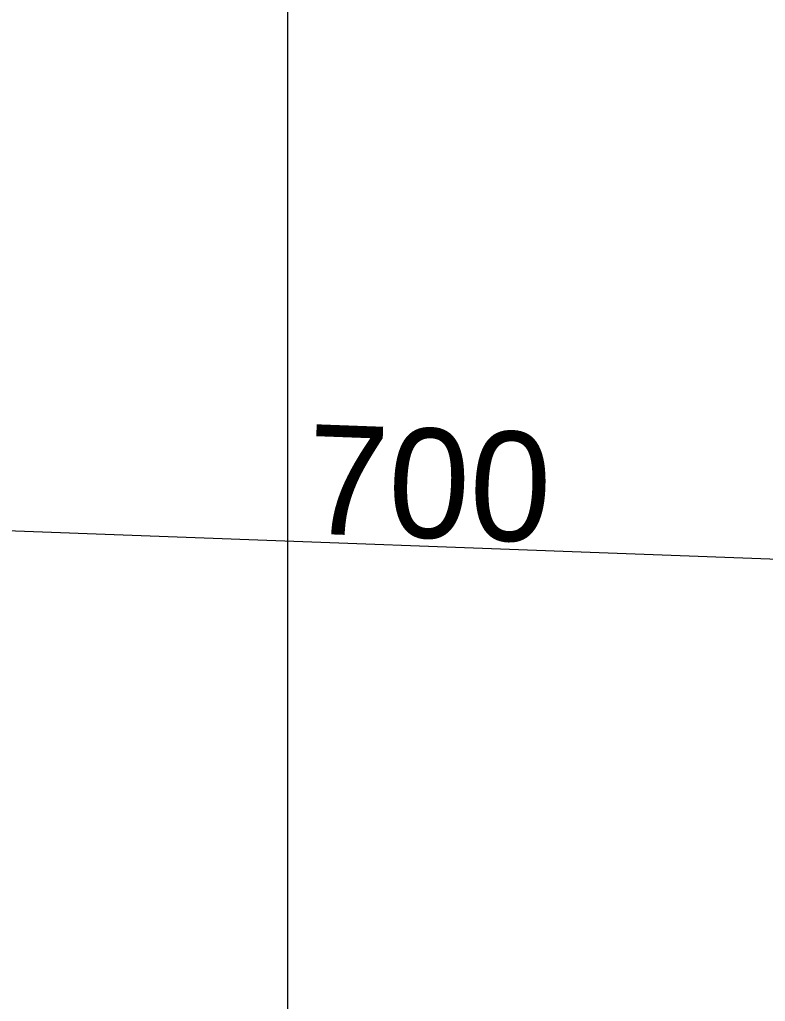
# Model space of a CAD drawing. Header units: centimetres. Extents: x 63871 to 181827, y -95930 to 42199.
# Drawn here: x 174186 to 174663, y 19068 to 19696 of the extents above; entities that cross this region are included whole.
import ezdxf

# ---------------------------------------------------------------- set-up
doc = ezdxf.new("R2010")
doc.units = ezdxf.units.CM
doc.layers.add('ARA SINIRLAR', color=225, linetype='Continuous', lineweight=15)
doc.layers.add('OLUK', color=222, linetype='Continuous', lineweight=15)
doc.layers.add('Dıış Ölçü', color=140, linetype='Continuous')
doc.styles.add('RomanS', font='')
doc.styles.get('RomanS').set_extended_font_data('Stylus BT')
doc.dimstyles.new('BÖYÜK', dxfattribs={"dimtxt": 70, "dimasz": 5, "dimexe": 5, "dimexo": 5, "dimgap": 2, "dimtad": 3, "dimdec": 0, "dimzin": 0, "dimdsep": 46, "dimtxsty": 'RomanS', "dimblk": 'DOT', "dimcen": 5, "dimadec": 0, "dimazin": 0, "dimtfac": 1, "dimtdec": 0, "dimtix": 1, "dimtofl": 0, "dimtmove": 1, "dimatfit": 0, "dimldrblk": 'DOT', "dimfxl": 10, "dimfxlon": 1, "dimtolj": 1, "dimtzin": 0, "dimarcsym": 0})

# ---------------------------------------------------------------- blocks, each defined once
blk = doc.blocks.new('_Dot')
at = {"color": 0, "linetype": 'ByBlock', "lineweight": -2}
blk.add_line((-0.5, 0), (-1, 0), dxfattribs=at)
at = {"color": 0, "linetype": 'ByBlock', "const_width": 0.5}
blk.add_lwpolyline([(-0.25, 0, 1), (0.25, 0, 1)], format="xyb", close=True, dxfattribs=at)
blk = doc.blocks.new('*D438')
at = {"layer": 'Defpoints', "color": 0, "transparency": 16777216}
for p in [(-3855.72, 4441.73), (-3155.75, 4415.74), (-3155.75, 4415.74)]:
    blk.add_point(p, dxfattribs=at)
at = {"layer": 'Dıış Ölçü', "color": 0, "lineweight": -2, "transparency": 16777216}
for p, q in [((-3855.72, 4441.73), (-3855.91, 4436.73)), ((-3850.72, 4441.55), (-3160.75, 4415.92)), ((-3155.75, 4415.74), (-3155.94, 4410.74))]:
    blk.add_line(p, q, dxfattribs=at)
at = {"layer": 'Dıış Ölçü', "color": 0, "lineweight": -2, "transparency": 16777216, "xscale": 5, "yscale": 5, "zscale": 5}
for p, rotation in [((-3855.72, 4441.73), 177.8731903117558), ((-3155.75, 4415.74), 357.8731903117558)]:
    blk.add_blockref('_Dot', p, dxfattribs=dict(at, rotation=rotation))
at = {"layer": 'Dıış Ölçü', "color": 0, "transparency": 16777216, "insert": (-3504.26, 4468.47), "char_height": 70, "attachment_point": 5, "rotation": 357.87319, "style": 'RomanS'}
blk.add_mtext('\\A1;700', dxfattribs=at)
blk = doc.blocks.new('VAZİYET PLANI')
at = {"layer": 'ARA SINIRLAR'}
blk.add_line((-3594.88, 5429.19), (-3594.88, 3939.63), dxfattribs=at)
at = {"layer": 'Dıış Ölçü'}
dim = blk.add_aligned_dim(p1=(-3855.72, 4441.73), p2=(-3155.75, 4415.74), distance=0, dimstyle='BÖYÜK', dxfattribs=at)
dim.commit()
dim.dimension.update_dxf_attribs({"geometry": '*D438', "text_midpoint": (-3504.26, 4468.47)})

msp = doc.modelspace()

# ---------------------------------------------------------------- block references
at = {"layer": 'OLUK'}
msp.add_blockref('VAZİYET PLANI', (177951.86, 14930.11), dxfattribs=at)

doc.saveas('drawing.dxf')
